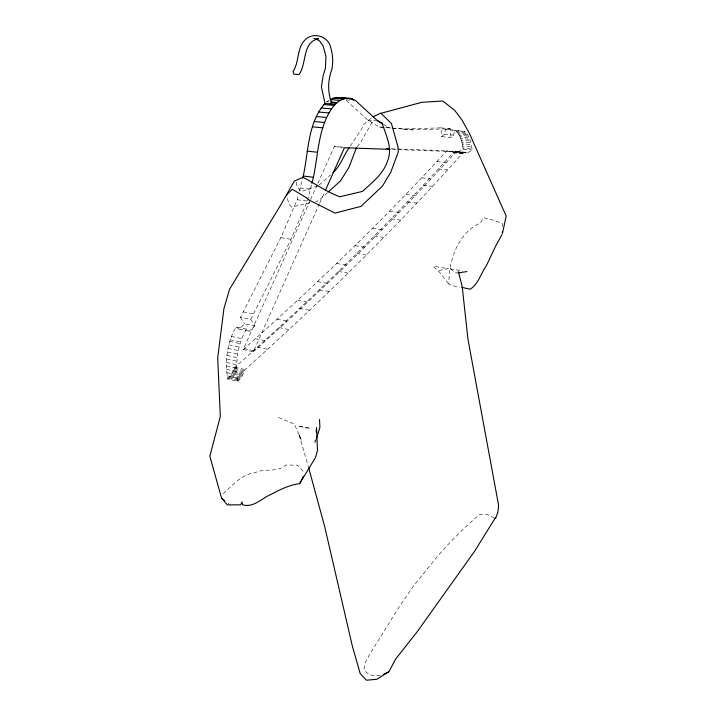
<?xml version="1.0" encoding="UTF-8"?>
<svg xmlns="http://www.w3.org/2000/svg" width="716" height="716" viewBox="0 0 716 716"><rect width="100%" height="100%" fill="white"/><g stroke="black" fill="none" stroke-linecap="round" stroke-linejoin="round"><path stroke-width="0.54" stroke-dasharray="3.58 2.69" d="M502.381 226.632L502.39 223.517L493.763 220.295L483.443 217.628L480.642 222.748C457.703 233.201 448.663 260.409 448.896 284.171L452.798 285.827L459.681 286.901M346.195 100.428L367.926 120.136L379.417 127.009L403.117 128.97L440.886 127.869L441.718 136.64L444.242 134.232L445.62 129.274L464.881 131.574C469.947 136.246 471.388 143.477 472.13 150.038L467.181 153.045L464.747 152.356L462.178 153.77C394.185 229.908 321.126 301.409 245.167 369.563L242.026 376.16L237.927 381.386L227.688 379.024C224.905 361.446 226.748 342.382 236.217 326.97L246.528 329.065L249.392 331.213L254.878 325.932L250.752 319.399L240.451 317.358L280.824 237.694L297.176 199.719L298.259 195.459M237.927 381.386C235.206 363.71 237.077 344.584 246.528 329.065M296.621 182.231L296.88 186.053L300.89 191.691L318.316 185.748M315.255 439.552L314.772 443.848L316.042 439.776M250.752 319.399L291.054 239.287L307.388 201.106L311.666 184.298M299.351 191.19L302.465 179.009M441.718 136.64L451.008 137.544L453.514 135.127L454.893 130.142M227.688 379.024L231.796 373.824L234.946 367.272C311.254 299.601 384.671 228.547 453.022 152.812L456.038 151.38L467.181 153.045M310.055 200.686L243.154 349.551L253.366 351.735L319.381 203.827M319.837 202.807L324.849 191.593M310.511 199.666L317.385 184.37M317.841 183.35L334.336 146.646L343.25 146.968M350.294 145.992L362.135 128.325L363.54 124.709L372.186 117.29M357.132 146.744L360.264 143.003L372.463 121.711L373.976 120.145M253.366 351.735C324.16 288.459 392.305 222.121 456.056 151.729L391.312 149.402M243.154 349.551C314.27 286.713 382.756 220.788 446.847 150.772L463.887 152.597M236.217 326.97L239.108 329.118L244.612 323.865L254.878 325.932M326.353 102.173L329.915 99.596M327.543 192.604L318.602 200.677L315.398 201.447M319.13 185.032L330.524 174.91M223.106 493.825C232.584 485.367 241.489 474.243 255.138 472.694C264.893 467.736 277.137 473.151 285.818 465.033L297.704 465.176L304.237 472.658M458.41 271.785L456.217 273.199L449.165 267.972L451.805 269.171L462.617 270.872M458.07 152.096L463.055 149.107L472.13 150.038M310.055 202.726L291.904 207.076L290.204 205.85L286.418 196.864M380.348 675.278C374.056 676.88 367.326 675.215 364.041 669.209L364.892 663.446L369.832 654.057L399.036 607.07L414.322 584.784L430.405 565.076C444.922 546.648 461.614 530.126 479.183 514.643L487.972 514.723L495.553 518.545M379.417 127.009L412.738 129.891L450.203 128.746L451.008 137.544M391.151 148.722L446.847 150.772M315.532 38.503L313.438 38.378L315.147 38.557M346.401 99.784L354.501 100.464M326.827 101.726L328.877 101.905M367.926 120.136L376.732 120.95M440.886 127.869L450.203 128.746M445.62 129.274L464.881 131.574M455.698 130.706L456.674 131.61L465.856 132.487M456.674 131.61L457.605 132.684L466.769 133.561M457.605 132.684L458.473 133.91L467.629 134.787M403.117 128.97L412.738 129.891M458.473 133.91L459.287 135.279L468.434 136.156M444.242 134.232L453.514 135.127M459.287 135.279L460.03 136.783L469.168 137.669M460.03 136.783L460.71 138.421L469.83 139.316M460.71 138.421L461.31 140.175L470.43 141.07M461.31 140.175L461.838 142.036L470.949 142.94M461.838 142.036L462.294 144.006L471.388 144.918M438.998 270.46L448.261 268.616L433.377 266.271L439.445 272.178L448.896 284.171M462.294 144.006L462.661 146.055L471.755 146.977M462.661 146.055L462.957 148.185L472.032 149.107M456.038 151.38L465.588 152.356M455.609 151.407L466.411 152.58M455.179 151.497L466.796 152.785M454.311 151.855L463.449 152.803M446.247 151.425L463.019 153.072M453.443 152.436L462.599 153.394M453.022 152.812L462.178 153.77M334.336 146.646L344.423 147.729M436.921 161.583L446.184 162.595M438.362 168.913L447.59 169.952M421.697 177.837L431.041 178.937M423.183 185.256L432.5 186.384M405.918 194.358L415.352 195.549M300.165 187.995L310.395 189.319M407.458 201.876L416.855 203.093M389.567 211.166L399.08 212.455M297.176 199.719L307.388 201.106M391.151 218.783L400.638 220.098M372.589 228.279L382.201 229.666M374.235 236.003L383.812 237.417M354.966 245.722L364.659 247.208M280.824 237.694L291.054 239.287M356.658 253.545L366.324 255.066M336.636 263.506L346.419 265.108M338.4 271.454L348.155 273.082M317.564 281.674L327.445 283.393M319.39 289.729L329.235 291.484M297.704 300.246L307.683 302.08M299.601 308.426L309.536 310.296M243.207 311.908L253.509 313.921M277.002 319.246L287.071 321.215M278.971 327.561L289.004 329.557M239.108 329.118L249.392 331.213M255.397 338.722L265.555 340.825M231.42 336.439L241.74 338.596M230.14 339.724L240.451 341.899M229.657 341.416L239.967 343.599M257.438 347.162L267.569 349.301M228.798 344.888L239.108 347.09M244.21 348.62L254.422 350.795M228.073 348.406L238.383 350.616M227.473 351.932L237.784 354.169M227.017 355.458L237.318 357.714M226.695 358.976L236.996 361.249M226.516 362.475L236.799 364.757M234.946 367.272L245.167 369.563M226.471 365.921L236.754 368.23M234.499 368.436L244.729 370.736M234.025 369.572L244.245 371.881M233.514 370.682L243.735 372.991M226.569 369.313L236.844 371.631M232.969 371.765L243.198 374.083M232.396 372.812L242.626 375.139M226.802 372.633L242.026 376.16M231.17 374.799L241.399 377.135M230.516 375.739L240.746 378.075M227.178 375.873L237.435 378.227M229.836 376.625L240.075 378.97M229.138 377.475L239.377 379.829M228.422 378.272L238.661 380.626M278.497 417.473L294.482 424.194L301.508 440.582L298.778 433.78L308.336 466.599M383.525 124.503L389.227 127.949M228.162 503.348L229.8 504.637M240.451 317.358L244.612 323.865M462.957 148.185L463.055 149.107M309.357 428.079L305.938 427.953L297.999 426.002L309.357 428.079"/><path stroke-width="1.07" d="M502.274 232.924L502.355 231.814M316.105 432.034L316.588 427.738L317.474 450.427L315.55 457.443L299.619 483.64C289.479 484.92 279.741 489.726 270.729 494.532L270.478 494.622C261.349 498.64 253.383 508.002 242.491 504.807L242.08 501.943L240.648 504.816L227.33 504.914L221.575 498.202L209.833 456.146L220.322 416.444L217.691 357.902L223.92 308.641L229.567 289.219L280.493 205.385L294.357 181.059L303.137 177.299C315.398 183.931 326.648 191.754 339.778 196.793L362.556 191.387C371.819 182.652 382.702 174.65 387.114 162.192C393.182 148.23 386.228 136.532 382.147 123.089L377.421 120.539M302.716 178.007L303.226 176.011C308.632 151.864 307.531 122.964 324.983 103.462L335.24 104.357M311.925 183.296C318.906 157.601 316.74 127.242 334.121 105.431C339.151 99.363 348.432 95.738 355.512 100.553L377.833 121.058L382.577 123.931M502.551 233.112L506.167 216.017L469.275 133.095L461.775 119.76L454.606 110.246L442.774 101.028L421.966 102.272L381.485 113.155M316.365 438.765L319.882 427.559L319.524 419.469M356.505 147.487L349.05 167.159L340.539 180.862L328.349 191.87M325.306 190.572L344.423 147.729L390.193 149.367M303.584 476.212L299.619 483.64M308.632 467.673L324.697 526.663L352.326 645.966L360.148 673.443L366.431 680.2L376.67 679.323L388.815 671.796L395.876 658.711L417.025 631.995L474.824 550.935L495.32 517.865L495.553 518.545L497.924 512.155L498.596 505.317L467.96 339.25L462.151 286.23L458.41 271.785M349.14 147.872C343.331 155.855 340.449 166.04 332.967 172.735M502.005 234.481L495.633 246.125L486.495 265.457C480.964 273.261 478.565 283.706 470.26 289.228L461.793 287.367M286.445 194.94L292.325 189.292L306.224 197.589L308.668 199.862L335.016 213.091L360.998 206.378L382.478 186.053L390.855 172.037L398.284 151.953L398.015 146.95L391.437 123.546L380.805 113.119L373.143 116.824M330.103 103.909L331.463 102.612L336.601 103.059M383.266 674.418L388.815 671.796M330.702 99.238L336.26 97.466L349.569 98.352M458.356 272.868L466.948 271.552M386.694 148.561L388.922 148.642M316.579 38.557L318.674 38.673C301.749 42.226 307.164 63.348 299.028 74.536L293.775 74.142L293.05 71.564C299.959 61.2 296.057 45.833 307.45 37.939C316.15 32.229 328.895 37.509 330.783 47.918C332.976 54.846 333.182 62.283 331.884 69.407C327.883 80.174 327.463 91.657 331.463 102.612M336.26 97.466L346.446 98.325M344.494 98.414L339.402 97.501M349.569 98.844L352.612 99.103M333.074 98.173L343.286 99.032M330.935 99.676L340.145 100.464M330.926 102.075L337.066 102.612M323.856 104.536L334.121 105.431M321.072 107.973L331.338 108.895M318.513 112L328.787 112.94M316.221 116.538L326.505 117.505M314.243 121.505L324.527 122.499M312.615 126.83L322.898 127.851M307.119 151.112L317.385 152.248M303.226 176.011L313.456 177.273M315.935 38.852L319.578 40.973L323.068 45.842L325.932 56.403L325.404 68.342L323.131 75.726L321.412 86.958L324.983 103.462M221.575 498.202L224.869 500.779"/></g></svg>
